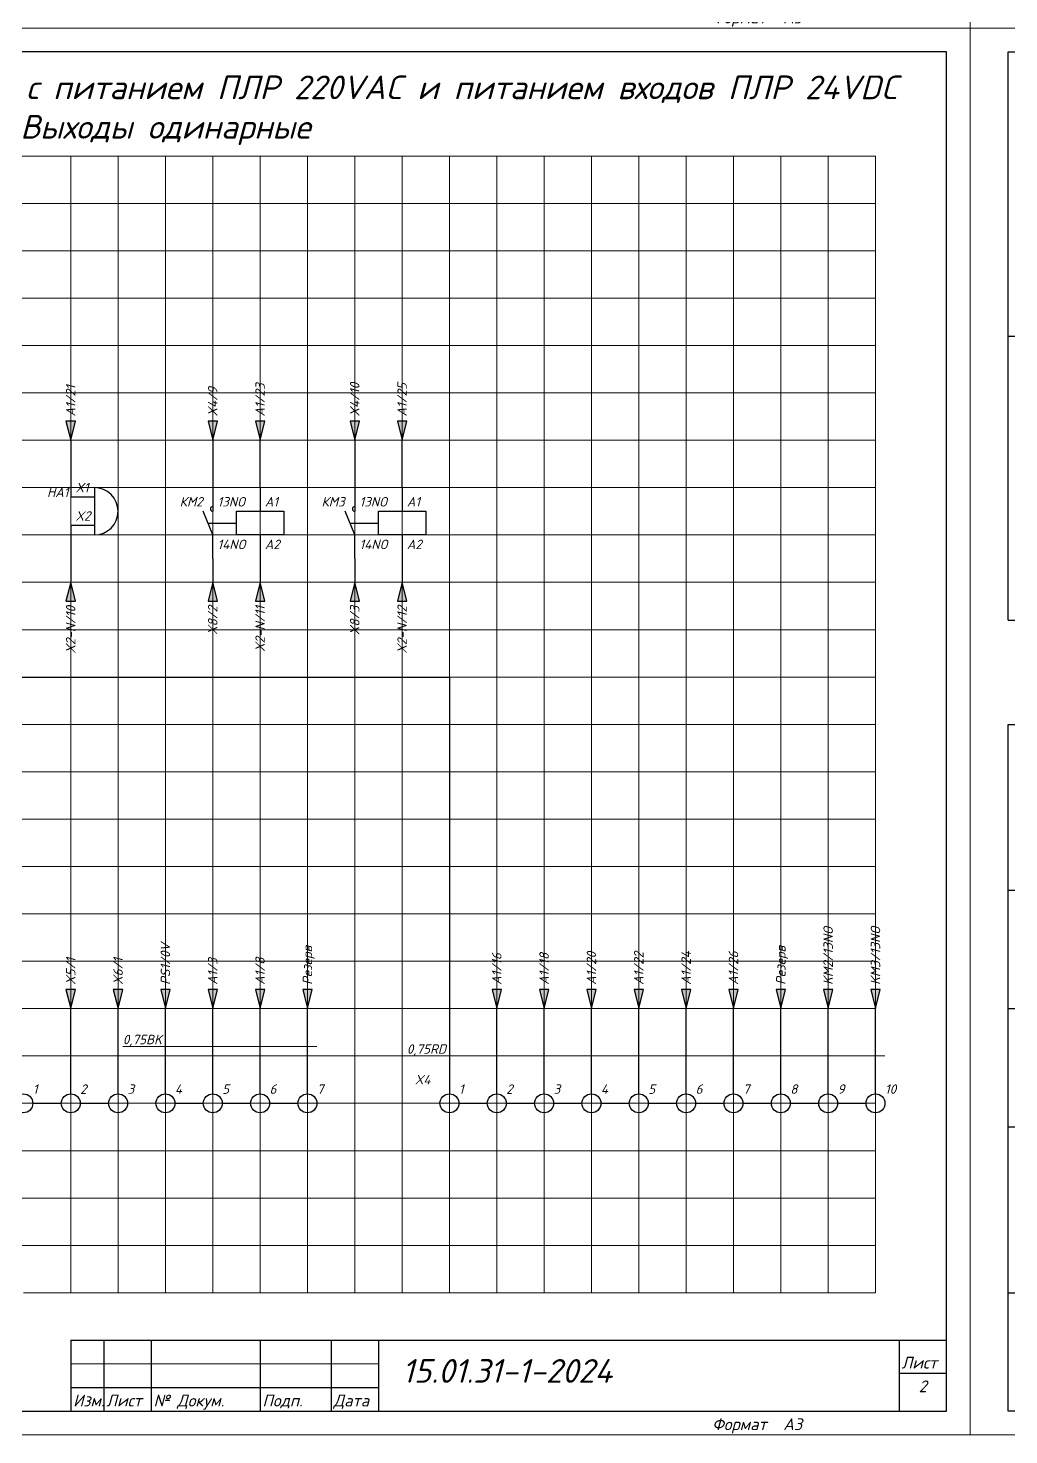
# Model space of a CAD drawing. Header units: millimetres. Extents: x 0 to 53000, y -591 to 24400.
# Drawn here: x 11581 to 11788.2, y 3 to 300 of the extents above; entities that cross this region are included whole.
import ezdxf
from ezdxf.enums import TextEntityAlignment as Align

# ---------------------------------------------------------------- set-up
doc = ezdxf.new("R2010")
doc.units = ezdxf.units.MM
for name, color, linetype, lineweight in [('4', 4, 'Continuous', 15), ('Основная', 7, 'Continuous', 30), ('Тонкая для кабелей', 7, 'Continuous', 15)]:
    doc.layers.add(name, color=color, linetype=linetype, lineweight=lineweight)
doc.layers.add('Привязки', color=2, linetype='Continuous', lineweight=0, plot=False, transparency=0.8)
doc.layers.add('рамка', color=253, linetype='Continuous', lineweight=5, transparency=0.8)
doc.styles.add('текст', font='isocpeui.ttf')

# ---------------------------------------------------------------- blocks, each defined once
blk = doc.blocks.new('*U110')
for p, q in [((8, 232), (8, 292)), ((8, 292), (20, 292)), ((8, 232), (20, 232)), ((8, 172), (8, 232)), ((8, 172), (20, 172)), ((8, 115), (8, 150)), ((8, 150), (20, 150)), ((8, 90), (8, 115)), ((8, 115), (20, 115)), ((8, 65), (8, 90)), ((8, 90), (20, 90)), ((8, 30), (8, 65)), ((8, 65), (20, 65)), ((8, 5), (8, 30)), ((8, 30), (20, 30)), ((230, 20), (415, 20)), ((230, 20), (230, 5)), ((237, 20), (237, 5)), ((247, 20), (247, 5)), ((270, 20), (270, 5)), ((285, 20), (285, 5)), ((295, 20), (295, 5)), ((405, 20), (405, 5)), ((415, 20), (415, 20)), ((415, 20), (415, 20)), ((405, 13), (415, 13)), ((230, 10), (295, 10)), ((20, 5), (8, 5)), ((230, 5), (295, 5)), ((415, 5), (415, 5)), ((415, 5), (415, 5)), ((415, 5), (415, 5)), ((415, 5), (415, 5)), ((415, 5), (415, 5)), ((415, 5), (415, 5)), ((415, 5), (415, 5))]:
    blk.add_line(p, q)
blk.add_lwpolyline([(20, 5), (415, 5), (415, 292), (20, 292)], close=True)
at = {"layer": '4'}
for p, q in [((230, 15), (295, 15)), ((415, 5), (415, 5)), ((415, 5), (415, 5)), ((415, 5), (415, 5)), ((415, 5), (415, 5)), ((415, 5), (415, 5)), ((415, 5), (415, 5)), ((415, 5), (415, 5)), ((415, 5), (415, 5)), ((415, 5), (415, 5))]:
    blk.add_line(p, q, dxfattribs=at)
at = {"layer": 'Привязки'}
blk.add_lwpolyline([(0, 0), (420, 0), (420, 297), (0, 297)], close=True, dxfattribs=at)
at = {"layer": 'рамка'}
blk.add_lwpolyline([(0, 297), (420, 297), (420, 0), (0, 0)], close=True, dxfattribs=at)
at = {"style": 'текст'}
for s, height, p in [('Лист', 2.5, (405.5, 14)), ('Изм.', 2.5, (230.5, 6)), ('Лист', 2.5, (237.5, 6)), ('№ Докум.', 2.5, (247.5, 6)), ('Подп.', 2.5, (270.5, 6)), ('Дата', 2.5, (285.5, 6)), ('Формат', 2.5, (365.5, 1)), ('А3', 2.5, (380.5, 1)), ('Разраб.', 0.0000135, (415, 5)), ('Пров.', 0.0000135, (415, 5)), ('Т.контр.', 0.0000135, (415, 5)), ('Н.контр.', 0.0000135, (415, 5)), ('Утв.', 0.0000135, (415, 5)), ('Лит.', 0.0000135, (415, 5)), ('Масса', 0.0000135, (415, 5)), ('Масштаб', 0.0000135, (415, 5)), ('Листов', 0.0000135, (415, 5)), ('А4', 0.025, (419.61, 0.01)), ('А2', 0.00833, (419.87, 0)), ('А1', 0.00625, (419.9, 0)), ('А0', 0.005, (419.92, 0))]:
    blk.add_text(s, height=height, dxfattribs=at).set_placement(p)
for tag, p, height in [('12', (90, 292), 0.00000373), ('13', (90, 292), 0.00000373), ('27', (90, 292), 0.00000522), ('29', (105, 249), 3.5), ('ИЗМ2', (230.5, 16), 2.5), ('ЛИСТИЗМ2', (237.5, 16), 2.5), ('№ДОКУМИЗМ2', (247.5, 16), 2.5), ('28', (415, 20), 0.0000438), ('ОБОЗНАЧЕНИЕ', (300, 11), 5), ('ИЗМ1', (230.5, 11), 2.5), ('ЛИСТИЗМ1', (237.5, 11), 2.5), ('№ДОКУМИЗМ1', (247.5, 11), 2.5), ('ПОДПИЗМ1', (270.5, 11), 2.5), ('ДАТАИЗМ1', (285.5, 11), 2.5), ('ДАТАНКОНТР', (285.5, 11), 2.5), ('ДАТАУТВ', (285.5, 6), 2.5), ('РАЗРАБ', (415, 5), 0.0000135), ('ЛИСТОВ', (415, 5), 0.0000135), ('ПРОВ', (415, 5), 0.0000135), ('ТКОНТР', (415, 5), 0.0000135), ('НКОНТР', (415, 5), 0.0000135), ('УТВ', (415, 5), 0.0000135), ('10', (415, 5), 0.0000135), ('11', (415, 5), 0.0000135), ('ПОДПИЗМ2', (415, 5), 0.0000135), ('ДАТАИЗМ2', (415, 5), 0.0000135), ('ИЗМ3', (415, 5), 0.0000135), ('ЛИСТИЗМ3', (415, 5), 0.0000135), ('№ДОКУМИЗМ3', (415, 5), 0.0000135), ('ПОДПИЗМ3', (415, 5), 0.0000135), ('ДАТАИЗМ3', (415, 5), 0.0000135), ('ИЗМ4', (415, 5), 0.0000135), ('ЛИСТИЗМ4', (415, 5), 0.0000135), ('№ДОКУМИЗМ4', (415, 5), 0.0000135), ('ПОДПИЗМ4', (415, 5), 0.0000135), ('ДАТАИЗМ4', (415, 5), 0.0000135), ('ДАТАРАЗРАБ', (415, 5), 0.0000135), ('ДАТАПРОВ', (415, 5), 0.0000135), ('ДАТАТКОНТР', (415, 5), 0.0000135)]:
    blk.add_attdef(tag, p, '', height=height, dxfattribs=at)
for tag, p, height, rotation in [('ОБОЗНАЧЕНИЕ-ВЕРХ', (85, 286), 3.5, 180), ('ПРИМЕНЯЕМОСТЬ', (19, 232.5), 2.5, 90), ('СПРАВ№', (19, 172.5), 2.5, 90), ('ДАТАУЧЁТАДУБЛ', (19, 115.5), 2.5, 90), ('ИНВ№ДУБЛ', (19, 90.5), 2.5, 90), ('ВЗАМИНВ№', (19, 65.5), 2.5, 90), ('ДАТАУЧЁТА', (19, 30.5), 2.5, 90), ('ИНВ№ПОДЛ', (19, 5.5), 2.5, 90)]:
    blk.add_attdef(tag, p, '', height=height, rotation=rotation, dxfattribs=at)
blk.add_attdef('30', text='', height=5, dxfattribs=at).set_placement((355, 34), align=Align.MIDDLE)
for tag, height, p in [('ЛИСТ', 2.5, (410, 9)), ('НАИМЕНОВАНИЕ1', 0.000027, (415, 5)), ('НАИМЕНОВАНИЕ2', 0.0000189, (415, 5)), ('НАИМЕНОВАНИЕ3', 0.0000189, (415, 5)), ('НАИМЕНОВАНИЕ4', 0.0000135, (415, 5)), ('МАССА', 0.0000189, (415, 5)), ('МАСШТАБ', 0.0000189, (415, 5)), ('МАТЕРИАЛ1', 0.0000135, (415, 5)), ('МАТЕРИАЛ2', 0.0000135, (415, 5)), ('МАТЕРИАЛ3', 0.0000135, (415, 5)), ('ПРЕДПРИЯТИЕ1', 0.0000189, (415, 5)), ('ПРЕДПРИЯТИЕ2', 0.0000189, (415, 5)), ('ПРЕДПРИЯТИЕ3', 0.0000189, (415, 5))]:
    blk.add_attdef(tag, text='', height=height, dxfattribs=at).set_placement(p, align=Align.CENTER)
for tag in ['ЛИТЕРА', 'ЛИТЕРА2', 'ЛИТЕРА3']:
    blk.add_attdef(tag, text='', height=0.0000135, dxfattribs=at).set_placement((415, 5), align=Align.RIGHT)
for tag in ['ИНДЕКС', 'ИНДЕКС2', 'ИНДЕКС3']:
    blk.add_attdef(tag, text='', height=0.0000135, dxfattribs=at).set_placement((415, 5), align=Align.TOP_LEFT)

msp = doc.modelspace()

# ---------------------------------------------------------------- hatches: boundary and pattern name
at = {"layer": 'Основная'}
h = msp.add_hatch(color=256, dxfattribs=at)
h.dxf.hatch_style = 1
h.paths.add_polyline_path([(11590, 213), (11591, 217), (11590, 217)])
h.paths.add_polyline_path([(11590, 213), (11590, 217), (11589, 217)])
h = msp.add_hatch(color=256, dxfattribs=at)
h.dxf.hatch_style = 1
h.paths.add_polyline_path([(11620, 213), (11621, 217), (11620, 217)])
h.paths.add_polyline_path([(11620, 213), (11620, 217), (11619, 217)])
h = msp.add_hatch(color=256, dxfattribs=at)
h.dxf.hatch_style = 1
h.paths.add_polyline_path([(11630, 213), (11631, 217), (11630, 217)])
h.paths.add_polyline_path([(11630, 213), (11630, 217), (11629, 217)])
h = msp.add_hatch(color=256, dxfattribs=at)
h.dxf.hatch_style = 1
h.paths.add_polyline_path([(11650, 213), (11651, 217), (11650, 217)])
h.paths.add_polyline_path([(11650, 213), (11650, 217), (11649, 217)])
h = msp.add_hatch(color=256, dxfattribs=at)
h.dxf.hatch_style = 1
h.paths.add_polyline_path([(11660, 213), (11661, 217), (11660, 217)])
h.paths.add_polyline_path([(11660, 213), (11660, 217), (11659, 217)])
h = msp.add_hatch(color=256, dxfattribs=at)
h.dxf.hatch_style = 1
h.paths.add_polyline_path([(11590, 183), (11589, 179), (11590, 179)])
h.paths.add_polyline_path([(11590, 183), (11590, 179), (11591, 179)])
h = msp.add_hatch(color=256, dxfattribs=at)
h.dxf.hatch_style = 1
h.paths.add_polyline_path([(11620, 183), (11619, 179), (11620, 179)])
h.paths.add_polyline_path([(11620, 183), (11620, 179), (11621, 179)])
h = msp.add_hatch(color=256, dxfattribs=at)
h.dxf.hatch_style = 1
h.paths.add_polyline_path([(11630, 183), (11629, 179), (11630, 179)])
h.paths.add_polyline_path([(11630, 183), (11630, 179), (11631, 179)])
h = msp.add_hatch(color=256, dxfattribs=at)
h.dxf.hatch_style = 1
h.paths.add_polyline_path([(11650, 183), (11649, 179), (11650, 179)])
h.paths.add_polyline_path([(11650, 183), (11650, 179), (11651, 179)])
h = msp.add_hatch(color=256, dxfattribs=at)
h.dxf.hatch_style = 1
h.paths.add_polyline_path([(11660, 183), (11659, 179), (11660, 179)])
h.paths.add_polyline_path([(11660, 183), (11660, 179), (11661, 179)])
h = msp.add_hatch(color=256, dxfattribs=at)
h.dxf.hatch_style = 1
h.paths.add_polyline_path([(11590, 93), (11591, 97), (11590, 97)])
h.paths.add_polyline_path([(11590, 93), (11590, 97), (11589, 97)])
h = msp.add_hatch(color=256, dxfattribs=at)
h.dxf.hatch_style = 1
h.paths.add_polyline_path([(11600, 93), (11601, 97), (11600, 97)])
h.paths.add_polyline_path([(11600, 93), (11600, 97), (11599, 97)])
h = msp.add_hatch(color=256, dxfattribs=at)
h.dxf.hatch_style = 1
h.paths.add_polyline_path([(11610, 93), (11611, 97), (11610, 97)])
h.paths.add_polyline_path([(11610, 93), (11610, 97), (11609, 97)])
h = msp.add_hatch(color=256, dxfattribs=at)
h.dxf.hatch_style = 1
h.paths.add_polyline_path([(11620, 93), (11621, 97), (11620, 97)])
h.paths.add_polyline_path([(11620, 93), (11620, 97), (11619, 97)])
h = msp.add_hatch(color=256, dxfattribs=at)
h.dxf.hatch_style = 1
h.paths.add_polyline_path([(11630, 93), (11631, 97), (11630, 97)])
h.paths.add_polyline_path([(11630, 93), (11630, 97), (11629, 97)])
h = msp.add_hatch(color=256, dxfattribs=at)
h.dxf.hatch_style = 1
h.paths.add_polyline_path([(11640, 93), (11641, 97), (11640, 97)])
h.paths.add_polyline_path([(11640, 93), (11640, 97), (11639, 97)])
h = msp.add_hatch(color=256, dxfattribs=at)
h.dxf.hatch_style = 1
h.paths.add_polyline_path([(11680, 93), (11681, 97), (11680, 97)])
h.paths.add_polyline_path([(11680, 93), (11680, 97), (11679, 97)])
h = msp.add_hatch(color=256, dxfattribs=at)
h.dxf.hatch_style = 1
h.paths.add_polyline_path([(11690, 93), (11691, 97), (11690, 97)])
h.paths.add_polyline_path([(11690, 93), (11690, 97), (11689, 97)])
h = msp.add_hatch(color=256, dxfattribs=at)
h.dxf.hatch_style = 1
h.paths.add_polyline_path([(11700, 93), (11701, 97), (11700, 97)])
h.paths.add_polyline_path([(11700, 93), (11700, 97), (11699, 97)])
h = msp.add_hatch(color=256, dxfattribs=at)
h.dxf.hatch_style = 1
h.paths.add_polyline_path([(11710, 93), (11711, 97), (11710, 97)])
h.paths.add_polyline_path([(11710, 93), (11710, 97), (11709, 97)])
h = msp.add_hatch(color=256, dxfattribs=at)
h.dxf.hatch_style = 1
h.paths.add_polyline_path([(11720, 93), (11721, 97), (11720, 97)])
h.paths.add_polyline_path([(11720, 93), (11720, 97), (11719, 97)])
h = msp.add_hatch(color=256, dxfattribs=at)
h.dxf.hatch_style = 1
h.paths.add_polyline_path([(11730, 93), (11731, 97), (11730, 97)])
h.paths.add_polyline_path([(11730, 93), (11730, 97), (11729, 97)])
h = msp.add_hatch(color=256, dxfattribs=at)
h.dxf.hatch_style = 1
h.paths.add_polyline_path([(11740, 93), (11741, 97), (11740, 97)])
h.paths.add_polyline_path([(11740, 93), (11740, 97), (11739, 97)])
h = msp.add_hatch(color=256, dxfattribs=at)
h.dxf.hatch_style = 1
h.paths.add_polyline_path([(11750, 93), (11751, 97), (11750, 97)])
h.paths.add_polyline_path([(11750, 93), (11750, 97), (11749, 97)])
h = msp.add_hatch(color=256, dxfattribs=at)
h.dxf.hatch_style = 1
h.paths.add_polyline_path([(11760, 93), (11761, 97), (11760, 97)])
h.paths.add_polyline_path([(11760, 93), (11760, 97), (11759, 97)])

# ---------------------------------------------------------------- linework, layer by layer
for p, q in [((11589, 217), (11590, 213)), ((11591, 217), (11589, 217)), ((11590, 213), (11591, 217)), ((11619, 217), (11620, 213)), ((11621, 217), (11619, 217)), ((11620, 213), (11621, 217)), ((11629, 217), (11630, 213)), ((11631, 217), (11629, 217)), ((11630, 213), (11631, 217)), ((11649, 217), (11650, 213)), ((11651, 217), (11649, 217)), ((11650, 213), (11651, 217)), ((11659, 217), (11660, 213)), ((11661, 217), (11659, 217)), ((11660, 213), (11661, 217)), ((11590, 213), (11590, 201)), ((11620, 213), (11620, 203)), ((11630, 203), (11630, 213)), ((11650, 213), (11650, 203)), ((11660, 203), (11660, 213)), ((11595, 203), (11595, 193)), ((11620, 203), (11620, 198)), ((11630, 203), (11630, 198)), ((11650, 203), (11650, 198)), ((11660, 203), (11660, 198)), ((11595, 201), (11590, 201)), ((11620, 193), (11618, 198)), ((11625, 198), (11635, 198)), ((11625, 193), (11625, 198)), ((11635, 198), (11635, 193)), ((11650, 193), (11648, 198)), ((11655, 198), (11665, 198)), ((11655, 193), (11655, 198)), ((11665, 198), (11665, 193)), ((11595, 195), (11590, 195)), ((11590, 195), (11590, 188)), ((11619.00059, 195.49851), (11625, 195.49851)), ((11649.00059, 195.49851), (11655, 195.49851)), ((11620, 188), (11620, 193)), ((11635, 193), (11625, 193)), ((11630, 193), (11630, 183)), ((11650, 188), (11650, 193)), ((11665, 193), (11655, 193)), ((11660, 193), (11660, 183)), ((11590, 188), (11590, 183)), ((11620, 188), (11620, 183)), ((11650, 188), (11650, 183)), ((11590, 183), (11589, 179)), ((11591, 179), (11590, 183)), ((11620, 183), (11619, 179)), ((11621, 179), (11620, 183)), ((11630, 183), (11629, 179)), ((11631, 179), (11630, 183)), ((11650, 183), (11649, 179)), ((11651, 179), (11650, 183)), ((11660, 183), (11659, 179)), ((11661, 179), (11660, 183)), ((11589, 179), (11591, 179)), ((11619, 179), (11621, 179)), ((11629, 179), (11631, 179)), ((11649, 179), (11651, 179)), ((11659, 179), (11661, 179)), ((11510, 163), (11670, 163)), ((11670, 163), (11670, 83)), ((11589, 97), (11590, 93)), ((11591, 97), (11589, 97)), ((11590, 93), (11591, 97)), ((11599, 97), (11600, 93)), ((11601, 97), (11599, 97)), ((11600, 93), (11601, 97)), ((11609, 97), (11610, 93)), ((11611, 97), (11609, 97)), ((11610, 93), (11611, 97)), ((11619, 97), (11620, 93)), ((11621, 97), (11619, 97)), ((11621, 97), (11619, 97)), ((11620, 93), (11621, 97)), ((11629, 97), (11630, 93)), ((11631, 97), (11629, 97)), ((11630, 93), (11631, 97)), ((11639, 97), (11640, 93)), ((11641, 97), (11639, 97)), ((11640, 93), (11641, 97)), ((11679, 97), (11680, 93)), ((11681, 97), (11679, 97)), ((11680, 93), (11681, 97)), ((11689, 97), (11690, 93)), ((11691, 97), (11689, 97)), ((11690, 93), (11691, 97)), ((11699, 97), (11700, 93)), ((11701, 97), (11699, 97)), ((11700, 93), (11701, 97)), ((11709, 97), (11710, 93)), ((11711, 97), (11709, 97)), ((11710, 93), (11711, 97)), ((11719, 97), (11720, 93)), ((11721, 97), (11719, 97)), ((11720, 93), (11721, 97)), ((11729, 97), (11730, 93)), ((11731, 97), (11729, 97)), ((11730, 93), (11731, 97)), ((11739, 97), (11740, 93)), ((11741, 97), (11739, 97)), ((11740, 93), (11741, 97)), ((11749, 97), (11750, 93)), ((11751, 97), (11749, 97)), ((11750, 93), (11751, 97)), ((11759, 97), (11760, 93)), ((11761, 97), (11759, 97)), ((11760, 93), (11761, 97)), ((11590, 83), (11590, 93)), ((11600, 83), (11600, 93)), ((11610, 83), (11610, 93)), ((11620, 83), (11620, 93)), ((11630, 83), (11630, 93)), ((11640, 83), (11640, 93)), ((11680, 83), (11680, 93)), ((11690, 83), (11690, 93)), ((11700, 83), (11700, 93)), ((11710, 83), (11710, 93)), ((11720, 83), (11720, 93)), ((11730, 83), (11730, 93)), ((11740, 83), (11740, 93)), ((11750, 83), (11750, 93)), ((11760, 83), (11760, 93)), ((11590, 75), (11590, 83)), ((11600, 75), (11600, 83)), ((11610, 75), (11610, 83)), ((11620, 75), (11620, 83)), ((11630, 75), (11630, 83)), ((11640, 75), (11640, 83)), ((11670, 83), (11670, 75)), ((11680, 75), (11680, 83)), ((11690, 75), (11690, 83)), ((11700, 75), (11700, 83)), ((11710, 75), (11710, 83)), ((11720, 75), (11720, 83)), ((11730, 75), (11730, 83)), ((11740, 75), (11740, 83)), ((11750, 75), (11750, 83)), ((11760, 75), (11760, 83)), ((11582, 73), (11588, 73)), ((11592, 73), (11598, 73)), ((11612, 73), (11618, 73)), ((11622, 73), (11628, 73)), ((11632, 73), (11638, 73)), ((11672, 73), (11678, 73)), ((11682, 73), (11688, 73)), ((11692, 73), (11698, 73)), ((11702, 73), (11708, 73)), ((11712, 73), (11718, 73)), ((11722, 73), (11728, 73)), ((11732, 73), (11738, 73)), ((11742, 73), (11748, 73)), ((11752, 73), (11758, 73))]:
    msp.add_line(p, q, dxfattribs=at)
for centre in [(11580, 73), (11590, 73), (11600, 73), (11610, 73), (11620, 73), (11630, 73), (11640, 73), (11670, 73), (11680, 73), (11690, 73), (11700, 73), (11710, 73), (11720, 73), (11730, 73), (11740, 73), (11750, 73), (11760, 73)]:
    msp.add_circle(centre, 2, dxfattribs=at)
for centre, radius, start, end in [((11595, 198), 5, 270, 90), ((11620, 198.5), 0.5, 90, 270), ((11650, 198.5), 0.5, 90, 270)]:
    msp.add_arc(centre, radius, start, end, dxfattribs=at)
at = {"layer": 'Привязки'}
for p, q in [((11390, 273), (11760, 273)), ((11590, 273), (11590, 33)), ((11600, 273), (11600, 33)), ((11610, 273), (11610, 33)), ((11620, 273), (11620, 33)), ((11630, 273), (11630, 33)), ((11640, 273), (11640, 33)), ((11650, 273), (11650, 33)), ((11660, 273), (11660, 33)), ((11670, 273), (11670, 33)), ((11680, 273), (11680, 33)), ((11690, 273), (11690, 33)), ((11700, 273), (11700, 33)), ((11710, 273), (11710, 33)), ((11720, 273), (11720, 33)), ((11730, 273), (11730, 33)), ((11740, 273), (11740, 33)), ((11750, 273), (11750, 33)), ((11760, 273), (11760, 33)), ((11390, 263), (11760, 263)), ((11390, 253), (11760, 253)), ((11390, 243), (11760, 243)), ((11390, 233), (11760, 233)), ((11390, 223), (11760, 223)), ((11390, 213), (11760, 213)), ((11390, 203), (11760, 203)), ((11390, 193), (11760, 193)), ((11390, 183), (11760, 183)), ((11390, 173), (11760, 173)), ((11390, 163), (11760, 163)), ((11390, 153), (11760, 153)), ((11390, 143), (11760, 143)), ((11390, 133), (11760, 133)), ((11390, 123), (11760, 123)), ((11390, 113), (11760, 113)), ((11390, 103), (11760, 103)), ((11390, 93), (11760, 93)), ((11390, 83), (11760, 83)), ((11390, 73), (11760, 73)), ((11390, 63), (11760, 63)), ((11390, 53), (11760, 53)), ((11390, 43), (11760, 43)), ((11760, 33), (11580, 33))]:
    msp.add_line(p, q, dxfattribs=at)
at = {"layer": 'Тонкая для кабелей'}
for p, q in [((11642, 85), (11601, 85)), ((11602, 83), (11571, 83)), ((11762, 83), (11661, 83))]:
    msp.add_line(p, q, dxfattribs=at)

# ---------------------------------------------------------------- block references
for p in [(11360, 300), (11780, 300), (11780, 3)]:
    msp.add_blockref('*U110', p)
ref = msp.add_blockref('*U110', (11360, 3))
ref.add_attrib('ОБОЗНАЧЕНИЕ', '15.01.31-1-2024', (11660, 14), dxfattribs={"height": 5, "style": 'текст'})
ref.add_attrib('НАИМЕНОВАНИЕ1', 'Система', dxfattribs={"height": 0.0000189, "style": 'текст'}).set_placement((11774.99954, 8.00017), align=Align.CENTER)
ref.add_attrib('НАИМЕНОВАНИЕ2', 'автоматического управления', dxfattribs={"height": 0.0000189, "style": 'текст'}).set_placement((11774.99954, 8.00014), align=Align.CENTER)
ref.add_attrib('НАИМЕНОВАНИЕ3', 'уровнем', dxfattribs={"height": 0.0000189, "style": 'текст'}).set_placement((11774.99954, 8.00011), align=Align.CENTER)
ref.add_attrib('РАЗРАБ', 'Соловьев И. П.', (11774.99909, 8.00014), dxfattribs={"height": 0.0000108, "style": 'текст'})
ref.add_attrib('ЛИСТОВ', '3', (11774.99992, 8.00009), dxfattribs={"height": 0.0000135, "style": 'текст'})
ref.add_attrib('ЛИСТ', '2', dxfattribs={"height": 2.5, "style": 'текст'}).set_placement((11770, 12), align=Align.CENTER)
ref.add_attrib('МАТЕРИАЛ2', 'Принципиальная электрическая схема', dxfattribs={"height": 0.0000135, "style": 'текст'}).set_placement((11774.99954, 8.00003), align=Align.CENTER)
ref.add_attrib('ПРЕДПРИЯТИЕ1', 'ФГБОУ ДПО "Институт', dxfattribs={"height": 0.0000108, "style": 'текст'}).set_placement((11774.99986, 8.00006), align=Align.CENTER)
ref.add_attrib('ПРЕДПРИЯТИЕ2', 'развития профессионального', dxfattribs={"height": 0.0000108, "style": 'текст'}).set_placement((11774.99986, 8.00003), align=Align.CENTER)
ref.add_attrib('ПРЕДПРИЯТИЕ3', 'образования"', dxfattribs={"height": 0.0000108, "style": 'текст'}).set_placement((11774.99986, 8.00001), align=Align.CENTER)

# ---------------------------------------------------------------- texts
at = {"layer": 'Основная', "style": 'текст'}
for s, width, heights, insert, char_height, attachment_point in [('Принципиальная электрическая схема с питанием ПЛР 220VAC и питанием входов ПЛР 24VDC\\PВыходы одинарные', 333.9398066, [15.99579], (11610.0001, 289.99998), 5, 2), ('HA1', 3, [0], (11585, 201), 2, 7), ('X1', 3, [0], (11591, 202), 2, 7), ('КМ2', 5.8793103, [0], (11617.87931, 199), 2, 9), ('13NO', 3, [0], (11621, 199), 2, 7), ('А1', 3, [0], (11631, 199), 2, 7), ('КМ3', 5.8793103, [0], (11647.87931, 199), 2, 9), ('13NO', 3, [0], (11651, 199), 2, 7), ('А1', 3, [0], (11661, 199), 2, 7), ('X2', 3, [0], (11591, 196), 2, 7), ('14NO', 3, [0], (11621, 190), 2, 7), ('А2', 3, [0], (11631, 190), 2, 7), ('14NO', 3, [0], (11651, 190), 2, 7), ('А2', 3, [0], (11661, 190), 2, 7), ('X4', 10, [0], (11666, 77), 2, 9), ('1', 3, [0], (11582, 75), 2, 7), ('2', 3, [0], (11592, 75), 2, 7), ('3', 3, [0], (11602, 75), 2, 7), ('4', 3, [0], (11612, 75), 2, 7), ('5', 3, [0], (11622, 75), 2, 7), ('6', 3, [0], (11632, 75), 2, 7), ('7', 3, [0], (11642, 75), 2, 7), ('1', 3, [0], (11672, 75), 2, 7), ('2', 3, [0], (11682, 75), 2, 7), ('3', 3, [0], (11692, 75), 2, 7), ('4', 3, [0], (11702, 75), 2, 7), ('5', 3, [0], (11712, 75), 2, 7), ('6', 3, [0], (11722, 75), 2, 7), ('7', 3, [0], (11732, 75), 2, 7), ('8', 3, [0], (11742, 75), 2, 7), ('9', 3, [0], (11752, 75), 2, 7), ('10', 3, [0], (11762, 75), 2, 7)]:
    msp.add_mtext_dynamic_manual_height_columns(s, width=width, gutter_width=200, heights=heights, dxfattribs=dict(at, insert=insert, char_height=char_height, attachment_point=attachment_point))
at = {"layer": 'Основная', "char_height": 2, "rotation": 90, "style": 'текст'}
for s, insert, attachment_point in [('A1/21', (11589, 218), 1), ('X4/9', (11619, 218), 1), ('A1/23', (11629, 218), 1), ('X4/10', (11649, 218), 1), ('A1/25', (11659, 218), 1), ('X2-N/10', (11591, 178), 9), ('X8/2', (11621, 178), 9), ('X2-N/11', (11631, 178), 9), ('X8/3', (11651, 178), 9), ('X2-N/12', (11661, 178), 9), ('KM2/13NO', (11749, 98), 1), ('KM3/13NO', (11759, 98), 1), ('PS1/0V', (11609, 98), 1), ('X5/1', (11589, 98), 1), ('А1/8', (11629, 98), 1), ('Резерв', (11639, 98), 1), ('А1/16', (11679, 98), 1), ('А1/18', (11689, 98), 1), ('А1/20', (11699, 98), 1), ('А1/22', (11709, 98), 1), ('А1/24', (11719, 98), 1), ('А1/26', (11729, 98), 1), ('Резерв', (11739, 98), 1), ('X6/1', (11599, 98), 1), ('А1/3', (11619, 98), 1)]:
    msp.add_mtext_dynamic_manual_height_columns(s, width=5.8793103, gutter_width=200, heights=[0], dxfattribs=dict(at, insert=insert, attachment_point=attachment_point))
at = {"layer": 'Тонкая для кабелей', "char_height": 2, "attachment_point": 7, "style": 'текст'}
for s, insert in [('0,75BK', (11601, 85)), ('0,75RD', (11661, 83))]:
    msp.add_mtext_dynamic_manual_height_columns(s, width=10, gutter_width=200, heights=[0], dxfattribs=dict(at, insert=insert))

doc.saveas('drawing.dxf')
